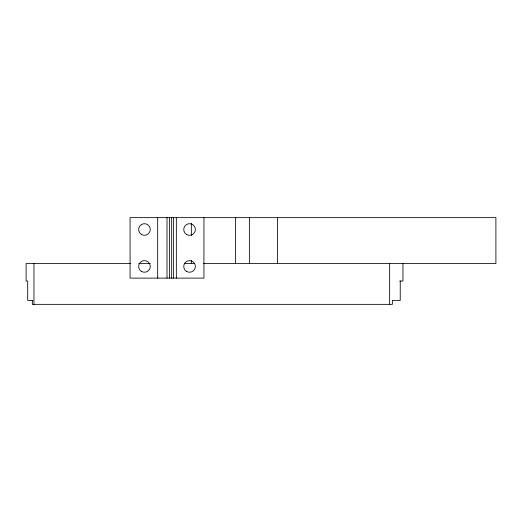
<?xml version="1.0" encoding="UTF-8"?>
<svg xmlns="http://www.w3.org/2000/svg" width="522" height="522" viewBox="0 0 522 522"><rect width="100%" height="100%" fill="white"/><g stroke="black" fill="none" stroke-linecap="round" stroke-linejoin="round"><path stroke-width="0.78" d="M130.559 263.525L26.1 263.525L26.1 281.025L27.699 281.025L27.699 300.463L32.912 300.463M138.787 263.525L150.271 263.525M184.227 263.525L194.745 263.525M203.619 263.525L495.9 263.525L495.9 217.648L130.069 217.648L130.069 278.109L203.939 278.109L203.939 217.648M399.708 281.025L402.945 281.025L402.945 263.525M400.237 281.025L400.237 300.463L392.355 300.463L392.355 304.352L32.357 304.352L32.357 300.463M389.653 263.525L389.653 304.352M277.423 217.648L277.423 263.525M249.372 217.648L249.372 263.525M235.396 217.648L235.396 263.525M191.339 223.318L191.339 235.468M191.339 260.354L191.339 263.525M176.338 217.648L176.338 278.109M173.604 217.648L173.604 278.109M171.673 217.648L171.673 278.109M169.422 217.648L169.422 278.109M167.007 217.648L167.007 278.109M157.677 217.648L157.677 278.109M33.956 263.525L33.956 304.352M141.54 234.561A5.833 5.833 0 0 0 150.284 229.504A5.833 5.833 0 0 0 141.54 224.453A5.833 5.833 0 0 0 141.54 234.561M141.54 271.492A5.833 5.833 0 0 0 150.284 266.442A5.833 5.833 0 0 0 141.54 261.392A5.833 5.833 0 0 0 141.54 271.492M186.641 234.561A5.833 5.833 0 0 0 195.391 229.504A5.833 5.833 0 0 0 186.641 224.453A5.833 5.833 0 0 0 186.641 234.561M186.641 271.492A5.833 5.833 0 0 0 195.391 266.442A5.833 5.833 0 0 0 186.641 261.392A5.833 5.833 0 0 0 186.641 271.492"/></g></svg>
